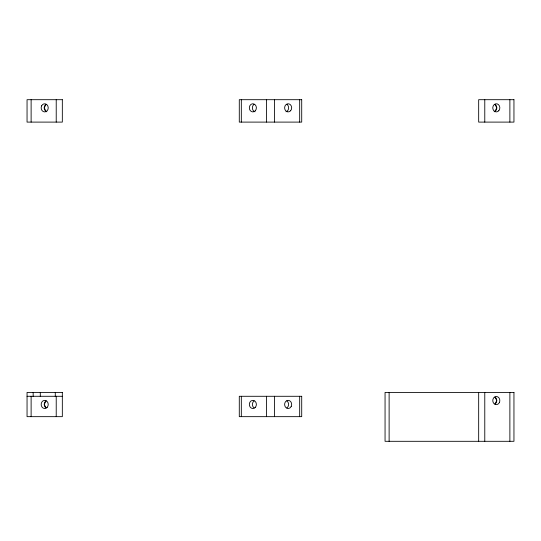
<?xml version="1.0" encoding="UTF-8"?>
<svg xmlns="http://www.w3.org/2000/svg" width="541" height="541" viewBox="0 0 541 541"><rect width="100%" height="100%" fill="white"/><g stroke="black" fill="none" stroke-linecap="round" stroke-linejoin="round"><path stroke-width="0.81" d="M494.981 111.372L496.746 107.842L494.981 104.312A4.071 3.53 -90 0 1 496.753 108.376A4.071 3.53 -90 0 1 494.17 111.777M27.05 396.289L62.33 396.289M46.019 111.372L44.254 107.842L46.019 104.312A4.071 3.53 -90 0 0 44.247 108.376A4.071 3.53 -90 0 0 46.83 111.777M509.879 99.693L509.879 122.104M509.879 392.414L509.879 441.307M484.777 99.693L484.777 122.104M484.777 392.414L484.777 441.307M478.67 392.414L478.67 441.307M389.121 392.414L389.121 441.307M299.673 99.693L299.673 122.104M299.673 396.289L299.673 416.658M274.571 99.693L274.571 122.104M274.571 396.289L274.571 416.658M266.429 99.693L266.429 122.104M266.429 396.289L266.429 416.658M241.327 99.693L241.327 122.104M241.327 396.289L241.327 416.658M56.223 99.693L56.223 122.104M56.223 396.289L56.223 416.658M55.277 392.414L55.277 396.594M40.291 392.414L40.291 396.567M33.163 392.414L33.163 396.567M31.121 99.693L31.121 122.104M31.121 396.289L31.121 416.658M286.852 104.312A4.071 3.53 -90 0 1 288.583 108.376A4.071 3.53 -90 0 1 286 111.777M255 111.777A4.071 3.53 -90 0 1 252.417 108.376A4.071 3.53 -90 0 1 254.148 104.312M286.852 400.908A4.071 3.53 -90 0 1 286.852 407.961M254.148 407.961A4.071 3.53 -90 0 1 254.148 400.908M46.019 400.908L44.254 404.438L46.019 407.961A4.071 3.53 -90 0 1 45.985 400.908M496.746 400.563L494.981 404.093A4.071 3.53 -90 0 0 495.015 397.04L496.746 400.563M62.33 99.693L27.05 99.693L27.05 122.104L62.33 122.104L62.33 99.693M301.709 99.693L239.291 99.693L239.291 122.104L301.709 122.104L301.709 99.693M513.95 99.693L478.67 99.693L478.67 122.104L513.95 122.104L513.95 99.693M62.33 392.414L27.05 392.414L27.05 416.658L62.33 416.658L62.33 392.414M513.95 392.414L385.057 392.414L385.057 441.307L513.95 441.307L513.95 392.414M301.709 396.289L239.291 396.289L239.291 416.658L301.709 416.658L301.709 396.289M498.802 110.722A4.071 3.53 -90 0 0 497.22 103.906A4.071 3.53 -90 0 0 492.898 108.897A4.071 3.53 -90 0 0 498.802 110.722M41.637 105.806A4.071 3.53 90 0 0 44.693 111.919A4.071 3.53 90 0 0 47.75 105.806A4.071 3.53 90 0 0 41.637 105.806M290.639 110.722A4.071 3.53 -90 0 0 289.056 103.906A4.071 3.53 -90 0 0 284.735 108.897A4.071 3.53 -90 0 0 290.639 110.722M255.352 110.722A4.071 3.53 -90 0 0 253.77 103.906A4.071 3.53 -90 0 0 249.448 108.897A4.071 3.53 -90 0 0 255.352 110.722M499.363 402.605A4.071 3.53 -90 0 0 496.307 396.492A4.071 3.53 -90 0 0 493.25 402.605A4.071 3.53 -90 0 0 499.363 402.605M47.189 407.319A4.071 3.53 -90 0 0 45.606 400.502A4.071 3.53 -90 0 0 41.285 405.493A4.071 3.53 -90 0 0 47.189 407.319M291.2 406.474A4.071 3.53 -90 0 0 288.143 400.36A4.071 3.53 -90 0 0 285.087 406.474A4.071 3.53 -90 0 0 291.2 406.474M255.352 407.319A4.071 3.53 -90 0 0 253.77 400.502A4.071 3.53 -90 0 0 249.448 405.493A4.071 3.53 -90 0 0 255.352 407.319"/></g></svg>
